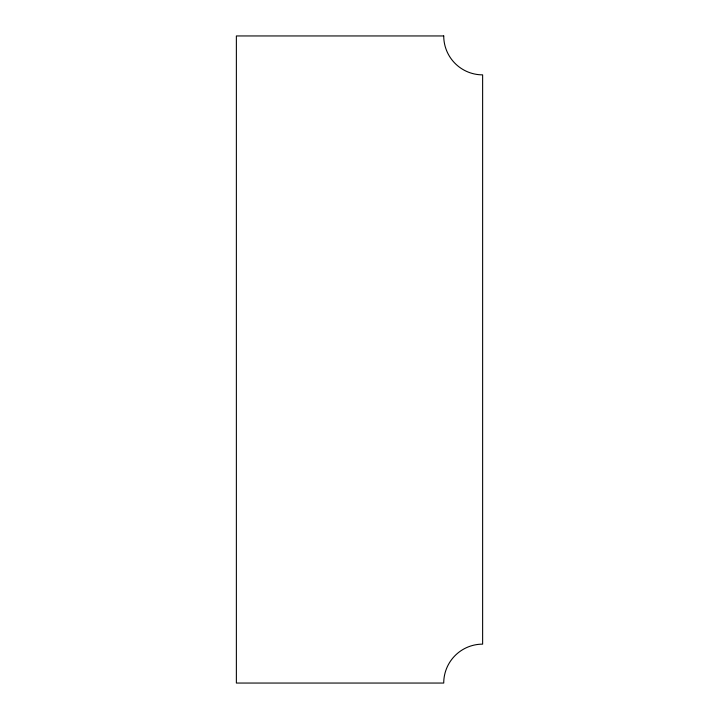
<?xml version="1.0" encoding="UTF-8"?>
<svg xmlns="http://www.w3.org/2000/svg" width="719" height="719" viewBox="0 0 719 719"><rect width="100%" height="100%" fill="white"/><g stroke="black" fill="none" stroke-linecap="round" stroke-linejoin="round"><path stroke-width="1.08" d="M443.731 35.95L236.371 35.95L236.371 683.05L443.731 683.05A38.907 38.907 0 0 1 482.629 644.143L482.629 74.857A38.907 38.907 0 0 1 443.731 35.95"/></g></svg>
